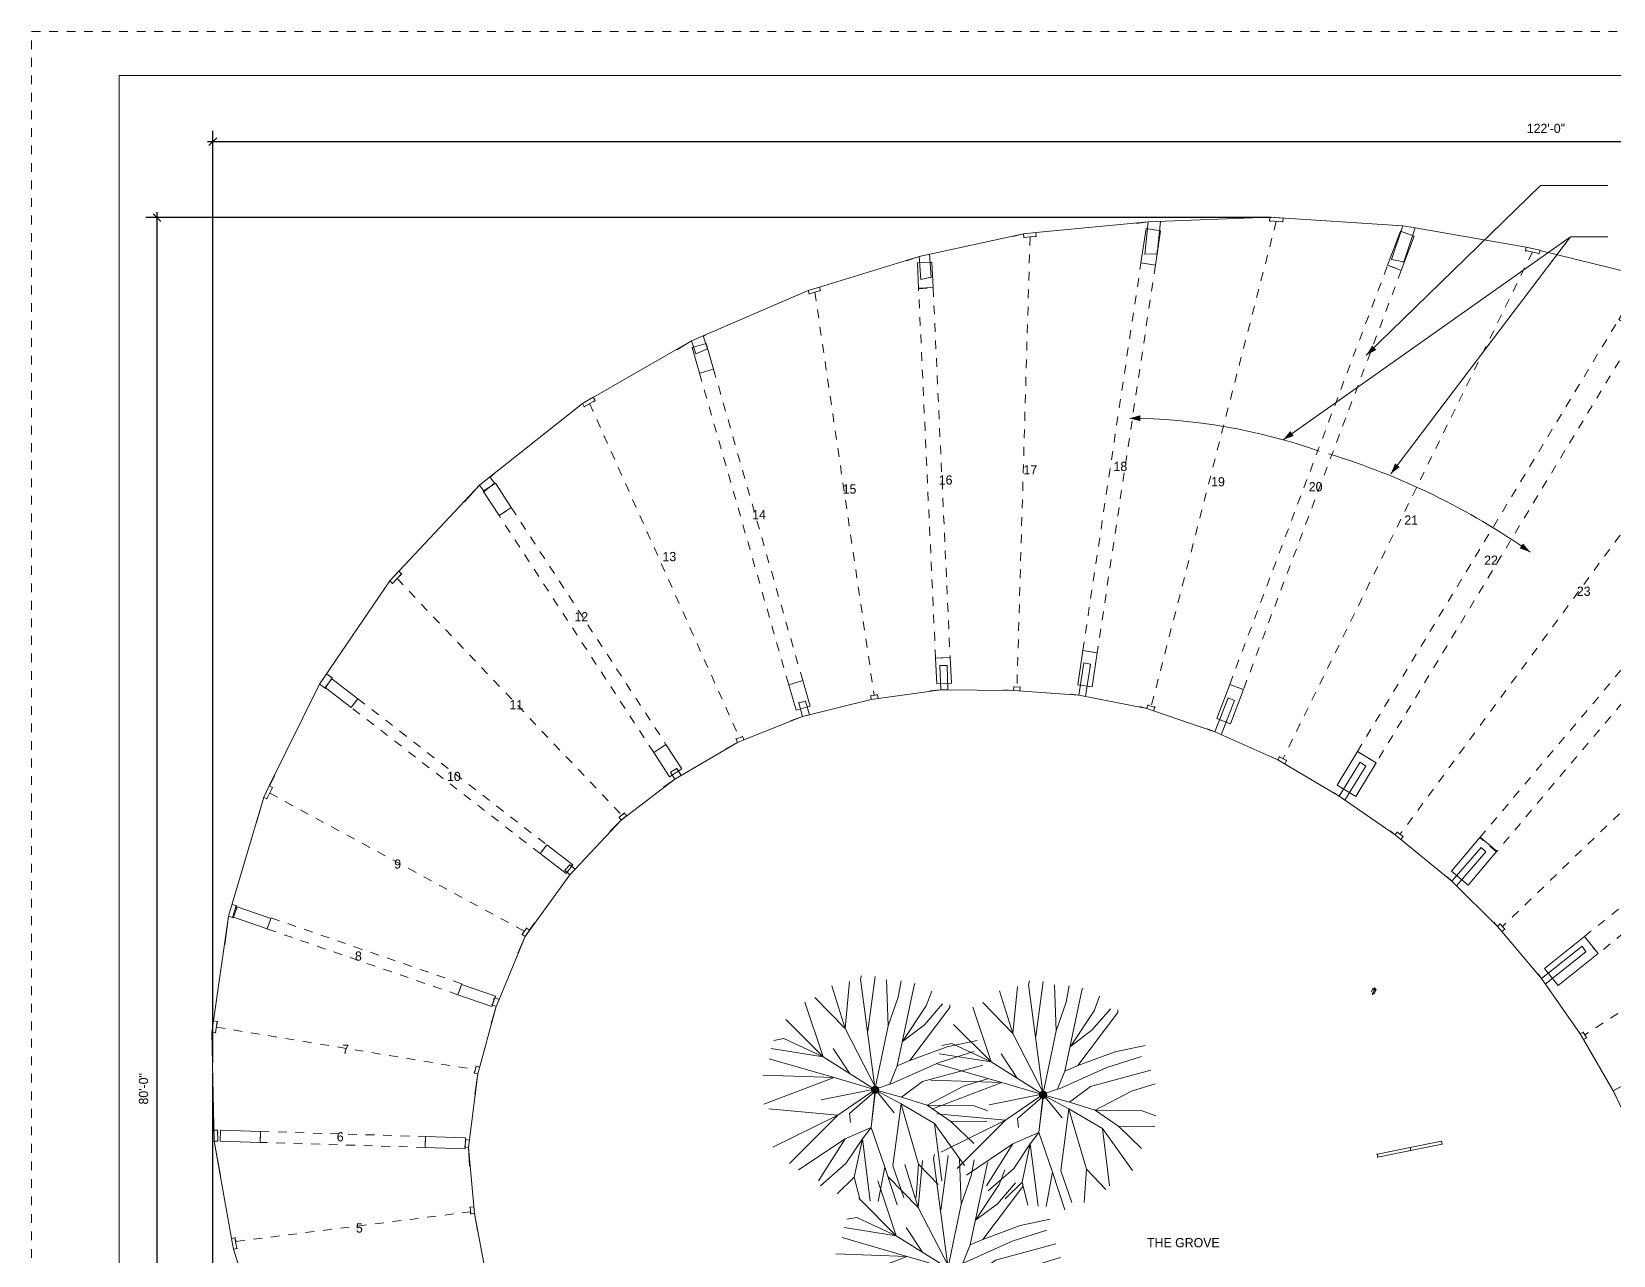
# Model space of a CAD drawing. Header units: inches. Extents: x -92.2 to -56.2, y -5886.5 to -5862.5.
# Drawn here: x -92.18 to -74.13, y -5876.45 to -5862.48 of the extents above; entities that cross this region are included whole.
import ezdxf

# ---------------------------------------------------------------- set-up
doc = ezdxf.new("R2010")
doc.units = ezdxf.units.IN
doc.header["$LTSCALE"] = 0.2
doc.header["$MEASUREMENT"] = 0
doc.header["$PDMODE"] = 1
doc.header["$PDSIZE"] = -2
for name, pattern in [('STYLE_01', [0.41664, 0.20828, -0.20836]), ('STYLE_06', [1.04164, 0.625, -0.20828, 0.06943, -0.13893]), ('STYLE_11', [0.46875, 0.3125, -0.15625])]:
    doc.linetypes.add(name, pattern=pattern)
doc.layers.get('0').update_dxf_attribs({"lineweight": 0})
for name, color, linetype, lineweight in [('Dimension', 7, 'Continuous', 0), ('Landscape-Plants', 3, 'Continuous', 0), ('None', 7, 'Continuous', 0)]:
    doc.layers.add(name, color=color, linetype=linetype, lineweight=lineweight)
doc.styles.add('Tw Cen MT', font='Tw Cen MT')
doc.dimstyles.new('Arch', dxfattribs={"dimtxt": 0.105306, "dimasz": 0.088379, "dimexe": 0.125, "dimexo": 0.0625, "dimgap": 0.0625, "dimtad": 1, "dimdec": 3, "dimzin": 15, "dimdsep": 46, "dimlunit": 4, "dimtxsty": 'Tw Cen MT', "dimblk": 'VW_SLASH', "dimcen": 0, "dimdle": 0.0625, "dimazin": 0, "dimtfac": 1, "dimtdec": 3, "dimtix": 1, "dimtmove": 0, "dimatfit": 0, "dimldrblk": 'VW_FILLEDARROW', "dimfxl": 0, "dimfrac": 2, "dimtolj": 1, "dimtzin": 15, "dimarcsym": 0})

# ---------------------------------------------------------------- blocks, each defined once
blk = doc.blocks.new('Group')
at = {"layer": 'None', "color": 250, "linetype": 'Continuous', "lineweight": 0}
for p, q in [((-652.95, 884.82), (-719.59, 882.24)), ((-652.95, 884.82), (-653.08, 882.84)), ((-652.95, 884.82), (-652.99, 884.64)), ((-580.15, 880.14), (-652.95, 884.82)), ((-652.95, 884.82), (-645.67, 884.36)), ((-645.67, 884.36), (-645.8, 882.37)), ((-787.96, 875.75), (-845.14, 863.34)), ((-787.96, 875.75), (-793.81, 874.28)), ((-781.12, 876.39), (-787.96, 875.75)), ((-787.95, 875.56), (-787.96, 875.75)), ((-787.77, 873.76), (-787.96, 875.75)), ((-719.59, 882.24), (-781.12, 876.39)), ((-781.12, 876.39), (-780.93, 874.41)), ((-719.59, 882.24), (-726.07, 881.44)), ((-721.43, 864.63), (-719.59, 882.24)), ((-712.92, 882.5), (-714.79, 864.76)), ((-712.92, 882.5), (-712.92, 882.5)), ((-653.08, 882.84), (-653.12, 882.63)), ((-652.44, 882.59), (-653.08, 882.84)), ((-645.8, 882.37), (-653.08, 882.84)), ((-645.84, 882.17), (-645.8, 882.37)), ((-580.15, 880.14), (-586.35, 861.63)), ((-580.15, 880.14), (-580.21, 879.97)), ((-580.15, 880.14), (-573.37, 878.98)), ((-573.37, 878.98), (-579.63, 860.33)), ((-512.43, 868.5), (-573.38, 878.98)), ((-780.93, 874.41), (-787.77, 873.76)), ((-787.76, 873.56), (-787.77, 873.76)), ((-780.93, 874.41), (-781.63, 874.15)), ((-780.92, 874.22), (-780.93, 874.41)), ((-512.43, 868.5), (-512.85, 866.56)), ((-512.43, 868.5), (-512.55, 868.27)), ((-512.43, 868.5), (-504.93, 866.86)), ((-504.93, 866.86), (-505.35, 864.92)), ((-845.14, 863.34), (-899.81, 846.59)), ((-845.14, 863.34), (-852.05, 861.03)), ((-845.14, 863.34), (-839.42, 864.58)), ((-844.24, 850.78), (-845.14, 863.34)), ((-838.52, 851.93), (-839.42, 864.58)), ((-839.42, 864.51), (-839.42, 864.58)), ((-714.79, 864.76), (-721.43, 864.63)), ((-721.42, 864.62), (-721.43, 864.63)), ((-714.79, 864.76), (-715.45, 864.74)), ((-714.61, 866.41), (-714.79, 864.76)), ((-714.78, 864.75), (-714.79, 864.76)), ((-586.35, 861.63), (-586.38, 861.57)), ((-585.79, 863.34), (-586.35, 861.63)), ((-579.63, 860.33), (-586.35, 861.63)), ((-579.63, 860.33), (-580.36, 860.41)), ((-579.66, 860.27), (-579.63, 860.33)), ((-512.85, 866.56), (-512.98, 866.3)), ((-505.35, 864.92), (-512.85, 866.56)), ((-512.35, 866.16), (-512.85, 866.56)), ((-505.48, 864.66), (-505.35, 864.92)), ((-445.79, 852.14), (-504.97, 866.67)), ((-838.52, 851.93), (-844.24, 850.78)), ((-844.23, 850.71), (-844.24, 850.78)), ((-838.52, 851.93), (-839.24, 851.72)), ((-838.52, 851.93), (-838.62, 853.33)), ((-838.51, 851.87), (-838.52, 851.93)), ((-905.89, 844.73), (-969.8, 817.06)), ((-905.89, 844.73), (-899.81, 846.6)), ((-905.86, 844.56), (-905.89, 844.73)), ((-905.3, 842.83), (-905.89, 844.73)), ((-899.23, 844.69), (-905.3, 842.83)), ((-905.27, 842.64), (-905.3, 842.83)), ((-899.23, 844.69), (-899.95, 844.27)), ((-899.81, 846.6), (-899.23, 844.69)), ((-899.2, 844.5), (-899.23, 844.69)), ((-969.8, 817.06), (-1029.65, 782.73)), ((-969.8, 817.06), (-977.94, 812.18)), ((-969.75, 816.91), (-969.8, 817.06)), ((-967.52, 810.03), (-969.8, 817.06)), ((-963.41, 819.83), (-961.11, 812.75)), ((-962.38, 820.08), (-963.36, 819.69)), ((-967.52, 810.03), (-967.8, 810.87)), ((-961.11, 812.75), (-967.52, 810.03)), ((-967.49, 809.93), (-967.52, 810.03)), ((-961.08, 812.65), (-961.11, 812.75)), ((-1029.65, 782.73), (-1085.96, 738.08)), ((-1029.65, 782.73), (-1023.67, 786.17)), ((-1029.58, 782.57), (-1029.65, 782.73)), ((-1028.66, 781), (-1029.65, 782.73)), ((-1029.44, 782.32), (-1029.65, 782.73)), ((-1022.68, 784.43), (-1028.66, 781)), ((-1028.58, 780.82), (-1028.66, 781)), ((-1023.67, 786.17), (-1022.68, 784.43)), ((-1022.68, 784.43), (-1023.49, 783.75)), ((-1022.6, 784.26), (-1022.68, 784.43)), ((-1085.96, 738.08), (-1135.06, 685.53)), ((-1085.96, 738.08), (-1094.27, 728.95)), ((-1085.96, 738.08), (-1080.33, 742.54)), ((-1085.84, 737.9), (-1085.96, 738.08)), ((-1083.47, 734.6), (-1085.96, 738.08)), ((-1077.84, 739.04), (-1083.47, 734.6)), ((-1080.33, 742.54), (-1077.84, 739.04)), ((-1077.99, 744.17), (-1080.26, 742.44)), ((-1077.84, 739.04), (-1078.56, 738.25)), ((-1077.74, 738.9), (-1077.84, 739.04)), ((-1083.47, 734.6), (-1083.74, 734.95)), ((-1083.37, 734.45), (-1083.47, 734.6)), ((-1135.06, 685.53), (-1173.63, 628.87)), ((-1135.06, 685.53), (-1130.15, 690.78)), ((-1133.6, 684.17), (-1135.06, 685.53)), ((-1128.69, 689.42), (-1133.6, 684.17)), ((-1130.15, 690.78), (-1128.69, 689.42)), ((-1128.69, 689.42), (-1129.48, 688.33)), ((-1128.56, 689.3), (-1128.69, 689.42)), ((-1133.47, 684.05), (-1133.6, 684.17)), ((-1173.63, 628.87), (-1169.77, 634.54)), ((-1166.76, 632.36), (-1169.77, 634.54)), ((-1169.63, 634.44), (-1169.77, 634.54)), ((-833.8, 639.22), (-833.8, 639.19)), ((-833.31, 625.79), (-833.8, 639.19)), ((-829.82, 639.17), (-833.8, 639.19)), ((-829.82, 639.17), (-830.25, 639.21)), ((-829.81, 639.2), (-829.82, 639.17)), ((-829.76, 637.82), (-829.82, 639.17)), ((-829.32, 625.76), (-829.82, 639.17)), ((-757.68, 622.95), (-754.89, 640.6)), ((-751.16, 639.89), (-754.89, 640.6)), ((-754.88, 640.6), (-754.89, 640.6)), ((-751.16, 639.89), (-753.95, 622.22)), ((-751.16, 639.89), (-751.61, 639.98)), ((-751.16, 639.89), (-751.47, 637.86)), ((-751.15, 639.89), (-751.16, 639.89)), ((-1201.21, 573.19), (-1173.63, 628.87)), ((-1173.63, 628.87), (-1173.63, 628.87)), ((-1170.62, 626.7), (-1173.63, 628.87)), ((-1166.76, 632.36), (-1170.62, 626.7)), ((-1170.47, 626.59), (-1170.62, 626.7)), ((-1166.61, 632.25), (-1166.76, 632.36)), ((-833.31, 625.79), (-871.39, 620.62)), ((-833.31, 625.79), (-838.99, 625.23)), ((-833.31, 625.79), (-793.45, 625.48)), ((-829.32, 625.76), (-833.31, 625.79)), ((-793.45, 625.48), (-798.74, 625.75)), ((-793.45, 625.48), (-793.31, 627.47)), ((-757.68, 622.95), (-793.45, 625.48)), ((-793.29, 627.69), (-793.31, 627.47)), ((-789.73, 627.21), (-793.31, 627.47)), ((-789.73, 627.21), (-790.18, 627.47)), ((-789.73, 627.21), (-789.87, 625.23)), ((-789.83, 625.68), (-789.87, 625.23)), ((-789.86, 625.35), (-789.87, 625.23)), ((-789.71, 627.44), (-789.73, 627.21)), ((-911.11, 618.76), (-911.14, 618.86)), ((-907.35, 619.71), (-911.11, 618.76)), ((-909.01, 611.19), (-911.11, 618.76)), ((-910.83, 617.76), (-911.11, 618.76)), ((-909.01, 611.2), (-871.39, 620.62)), ((-907.35, 619.71), (-907.37, 619.81)), ((-907.35, 619.71), (-905.24, 612.14)), ((-871.65, 622.6), (-871.69, 622.82)), ((-867.85, 623.12), (-871.65, 622.6)), ((-871.39, 620.62), (-871.65, 622.6)), ((-871.39, 620.62), (-871.42, 620.83)), ((-871.39, 620.62), (-871.39, 620.62)), ((-867.85, 623.12), (-868.49, 623.25)), ((-867.58, 621.14), (-867.88, 623.34)), ((-867.61, 621.35), (-867.58, 621.14)), ((-757.68, 622.95), (-762.06, 623.47)), ((-757.68, 622.95), (-720.43, 615.64)), ((-753.95, 622.22), (-757.68, 622.95)), ((-753.91, 622.41), (-753.95, 622.22)), ((-720.43, 615.64), (-724.62, 616.66)), ((-719.78, 617.52), (-720.43, 615.64)), ((-720.29, 616.08), (-720.43, 615.64)), ((-720.36, 615.87), (-720.43, 615.64)), ((-716.7, 614.36), (-720.43, 615.64)), ((-719.7, 617.77), (-719.78, 617.52)), ((-716.05, 616.24), (-719.78, 617.52)), ((-716.05, 616.24), (-716.7, 614.36)), ((-716.05, 616.24), (-716.41, 616.63)), ((-715.98, 616.48), (-716.05, 616.24)), ((-675.82, 621.45), (-683.14, 602.78)), ((-672.35, 619.93), (-679.68, 601.24)), ((-675.81, 621.46), (-675.82, 621.45)), ((-672.35, 619.93), (-675.82, 621.45)), ((-672.35, 619.93), (-672.7, 620.1)), ((-672.34, 619.94), (-672.35, 619.93)), ((-909.01, 611.19), (-941.12, 598.45)), ((-909.01, 611.19), (-915.53, 608.83)), ((-909.01, 611.19), (-909.07, 611.39)), ((-905.24, 612.14), (-909.01, 611.19)), ((-909.01, 611.2), (-909.01, 611.2)), ((-683.14, 602.78), (-716.7, 614.36)), ((-945.42, 598.88), (-945.51, 599.09)), ((-941.85, 600.3), (-945.42, 598.88)), ((-944.68, 597.03), (-945.42, 598.88)), ((-941.11, 598.45), (-944.68, 597.03)), ((-941.94, 600.51), (-941.85, 600.3)), ((-941.85, 600.3), (-941.11, 598.45)), ((-683.14, 602.78), (-687.07, 604.39)), ((-683.07, 602.95), (-683.14, 602.78)), ((-648.55, 587.4), (-683.14, 602.78)), ((-679.68, 601.24), (-679.68, 601.24)), ((-679.61, 601.41), (-679.61, 601.41)), ((-979.01, 576.9), (-944.68, 597.03)), ((-944.68, 597.03), (-951.39, 593.33)), ((-944.68, 597.03), (-944.77, 597.23)), ((-647.51, 589.35), (-647.6, 589.16)), ((-981.35, 580.66), (-981.43, 580.78)), ((-977.92, 582.68), (-981.35, 580.66)), ((-978, 582.8), (-977.92, 582.68)), ((-977.92, 582.68), (-975.58, 578.91)), ((-648.55, 587.4), (-652.02, 589.14)), ((-647.6, 589.16), (-648.55, 587.4)), ((-648.37, 587.76), (-648.55, 587.4)), ((-648.46, 587.58), (-648.55, 587.4)), ((-648.55, 587.4), (-614.98, 567.48)), ((-644.75, 585.36), (-648.55, 587.4)), ((-643.8, 587.11), (-647.6, 589.16)), ((-643.8, 587.11), (-644.75, 585.36)), ((-643.8, 587.11), (-644.1, 587.52)), ((-643.71, 587.31), (-643.8, 587.11)), ((-603.43, 586.15), (-614.98, 567.48)), ((-600.35, 584.06), (-611.92, 565.37)), ((-604.35, 584.66), (-603.43, 586.15)), ((-603.4, 586.19), (-603.43, 586.15)), ((-600.35, 584.06), (-603.43, 586.15)), ((-600.35, 584.06), (-600.6, 584.29)), ((-600.32, 584.1), (-600.35, 584.06)), ((-1204.28, 567), (-1201.21, 573.19)), ((-1199.42, 572.3), (-1202.49, 566.11)), ((-1201.21, 573.19), (-1199.42, 572.3)), ((-1198.24, 578.81), (-1201.13, 573.15)), ((-1199.28, 572.22), (-1199.42, 572.3)), ((-1008.36, 554.44), (-979.01, 576.9)), ((-979.01, 576.9), (-985.18, 572.5)), ((-979.01, 576.9), (-981.35, 580.66)), ((-979.01, 576.9), (-979.12, 577.07)), ((-1204.28, 567), (-1223.61, 501.74)), ((-1204.28, 567), (-1208.18, 553.06)), ((-1204.14, 566.93), (-1204.28, 567)), ((-1202.49, 566.11), (-1204.28, 567)), ((-1202.35, 566.04), (-1202.49, 566.11)), ((-614.98, 567.48), (-618.12, 569.58)), ((-614.86, 567.69), (-614.98, 567.48)), ((-614.98, 567.48), (-584.37, 546.38)), ((-611.92, 565.37), (-614.98, 567.48)), ((-1009.57, 556.02), (-1009.75, 556.23)), ((-1006.64, 558.27), (-1009.57, 556.02)), ((-1008.36, 554.44), (-1009.57, 556.02)), ((-1008.36, 554.44), (-1008.78, 554.97)), ((-1005.43, 556.69), (-1008.36, 554.44)), ((-1006.64, 558.27), (-1007.47, 557.97)), ((-1006.81, 558.47), (-1006.64, 558.27)), ((-1006.64, 558.27), (-1005.43, 556.69)), ((-1033.64, 527.48), (-1008.36, 554.44)), ((-1008.36, 554.44), (-1014.53, 548.13)), ((-1008.36, 554.44), (-1008.53, 554.63)), ((-584.37, 546.38), (-587.08, 548.55)), ((-583.11, 547.92), (-584.37, 546.38)), ((-584.24, 546.55), (-584.37, 546.38)), ((-553.23, 520.9), (-584.37, 546.38)), ((-582.97, 548.1), (-583.11, 547.92)), ((-579.99, 545.37), (-583.11, 547.92)), ((-579.99, 545.37), (-581.25, 543.83)), ((-579.86, 545.56), (-579.99, 545.37)), ((-537.09, 539.43), (-553.23, 520.9)), ((-537.09, 539.43), (-538.08, 538.3)), ((-537.08, 539.45), (-537.09, 539.43)), ((-534.57, 536.98), (-537.09, 539.43)), ((-1036.5, 529.93), (-1039.31, 526.93)), ((-1036.66, 530.06), (-1036.5, 529.93)), ((-1036.02, 529.52), (-1036.5, 529.93)), ((-1033.64, 527.48), (-1036.5, 529.93)), ((-534.57, 536.98), (-550.73, 518.44)), ((-534.55, 537), (-534.57, 536.98)), ((-1061.04, 490.65), (-1036.45, 524.48)), ((-1039.31, 526.93), (-1039.46, 527.05)), ((-1038.84, 527.73), (-1039.31, 526.93)), ((-1036.45, 524.48), (-1039.31, 526.93)), ((-1038.82, 526.51), (-1039.31, 526.93)), ((-1036.45, 524.48), (-1036.59, 524.6)), ((-1033.64, 527.48), (-1036.45, 524.48)), ((-1033.67, 527.5), (-1033.78, 527.6)), ((-1033.64, 527.48), (-1033.64, 527.48)), ((-553.23, 520.9), (-555.88, 523.34)), ((-553.1, 521.07), (-553.23, 520.9)), ((-553.23, 520.9), (-528.19, 496.22)), ((-1219.35, 507.56), (-1221.68, 508.27)), ((-1221.68, 508.27), (-1221.68, 508.27)), ((-1219.35, 507.56), (-1221.29, 501.03)), ((-1219.35, 507.56), (-1219.51, 506.01)), ((-1219.08, 507.48), (-1219.35, 507.56)), ((-1231.71, 444.43), (-1223.61, 501.74)), ((-1223.61, 501.74), (-1225.57, 486.04)), ((-1221.29, 501.03), (-1223.61, 501.74)), ((-1221.01, 500.96), (-1221.29, 501.03)), ((-1060.19, 495.2), (-1062.65, 491.82)), ((-1058.58, 494.03), (-1061.04, 490.65)), ((-1060.39, 495.32), (-1060.19, 495.2)), ((-1060.19, 495.2), (-1058.58, 494.03)), ((-1055.83, 498.12), (-1058.65, 494.08)), ((-528.19, 496.22), (-530.19, 498.5)), ((-526.67, 497.5), (-528.19, 496.22)), ((-527.9, 496.48), (-528.19, 496.22)), ((-528.03, 496.38), (-528.19, 496.22)), ((-525.79, 493.36), (-528.19, 496.22)), ((-526.5, 497.67), (-526.67, 497.5)), ((-524.26, 494.64), (-526.67, 497.5)), ((-524.26, 494.64), (-525.79, 493.36)), ((-524.26, 494.64), (-524.3, 495.07)), ((-524.09, 494.81), (-524.26, 494.64)), ((-1075.27, 456.13), (-1061.04, 490.65)), ((-1061.04, 490.65), (-1065.1, 481.55)), ((-1062.65, 491.82), (-1062.86, 491.93)), ((-1062.25, 492.76), (-1062.65, 491.82)), ((-1061.04, 490.65), (-1062.65, 491.82)), ((-1061.04, 490.65), (-1061.61, 491.03)), ((-1061.04, 490.65), (-1061.23, 490.75)), ((-504.13, 467.64), (-525.79, 493.36)), ((-481.9, 485.29), (-504.13, 467.64)), ((-479.76, 482.28), (-502.01, 464.6)), ((-483.67, 483.89), (-481.9, 485.29)), ((-481.86, 485.33), (-481.9, 485.29)), ((-479.76, 482.28), (-481.9, 485.29)), ((-479.76, 482.28), (-479.91, 482.58)), ((-479.72, 482.31), (-479.76, 482.28)), ((-504.13, 467.64), (-505.94, 470.15)), ((-597.34, 460.32), (-596.44, 462.23)), ((-595.53, 461.18), (-596.91, 459.02)), ((-595.53, 461.18), (-596.7, 458.69)), ((-596.44, 462.23), (-595.6, 462.51)), ((-595.53, 461.18), (-596.44, 462.23)), ((-594.68, 461.47), (-595.95, 459.13)), ((-595.74, 459.31), (-594.68, 461.47)), ((-595.53, 461.18), (-595.6, 462.51)), ((-595.6, 462.51), (-594.68, 461.47)), ((-594.68, 461.47), (-595.53, 461.18)), ((-503.96, 467.77), (-504.13, 467.64)), ((-504.13, 467.64), (-482.98, 437.27)), ((-502.01, 464.6), (-502.01, 464.6)), ((-1076.85, 452.29), (-1086.84, 415.32)), ((-1076.85, 452.29), (-1079.63, 443.05)), ((-1079.45, 453.33), (-1079.11, 453.19)), ((-1077.53, 457.03), (-1079.11, 453.19)), ((-1076.85, 452.29), (-1079.11, 453.19)), ((-1077.53, 457.03), (-1078.28, 456.19)), ((-1077.53, 457.03), (-1077.86, 457.17)), ((-1075.26, 456.13), (-1077.53, 457.03)), ((-1075.26, 456.13), (-1076.85, 452.29)), ((-1075.26, 456.13), (-1075.27, 456.13)), ((-1232.61, 438.06), (-1231.72, 444.43)), ((-1231.72, 444.43), (-1229.74, 444.15)), ((-1229.74, 444.15), (-1230.65, 437.79)), ((-1229.71, 442.38), (-1229.74, 444.15)), ((-1229.47, 444.11), (-1229.74, 444.15)), ((-1232.12, 421.53), (-1232.61, 438.06)), ((-1232.36, 438.02), (-1232.61, 438.06)), ((-1230.65, 437.79), (-1232.61, 438.06)), ((-1231.48, 378.5), (-1232.61, 438.06)), ((-1230.36, 437.74), (-1230.65, 437.79)), ((-481.26, 438.28), (-482.98, 437.27)), ((-482.82, 437.38), (-482.98, 437.27)), ((-482.98, 437.27), (-481.17, 434.16)), ((-481.09, 438.4), (-481.26, 438.28)), ((-479.44, 435.16), (-481.26, 438.28)), ((-479.44, 435.16), (-481.17, 434.16)), ((-464.82, 406.13), (-481.17, 434.16)), ((-479.27, 435.28), (-479.44, 435.16)), ((-1088.76, 415.84), (-1088.78, 416.93)), ((-1087.76, 419.53), (-1088.76, 415.84)), ((-1088.05, 419.61), (-1087.76, 419.53)), ((-1087.76, 419.53), (-1085.84, 419.02)), ((-443.45, 417.88), (-464.82, 406.13)), ((-1086.84, 415.32), (-1092.04, 375.09)), ((-1088.76, 415.84), (-1089.05, 415.9)), ((-1086.84, 415.32), (-1088.76, 415.84)), ((-1086.84, 415.32), (-1088.52, 404.24)), ((-1086.84, 415.32), (-1087.11, 415.38)), ((-464.82, 406.13), (-466.04, 408.61)), ((-464.65, 406.23), (-464.82, 406.13)), ((-464.82, 406.13), (-448.65, 372.57)), ((-462.78, 402.16), (-464.82, 406.13)), ((-1231.59, 384.46), (-1229.6, 384.49)), ((-1229.48, 378.54), (-1229.6, 384.49)), ((-1229.37, 382.71), (-1229.6, 384.49)), ((-1229.4, 384.49), (-1229.6, 384.49)), ((-1229.48, 378.54), (-1231.48, 378.5)), ((-1227.87, 359.61), (-1231.48, 378.5)), ((-1221.96, 325.22), (-1231.48, 378.5)), ((-1229.3, 378.54), (-1229.48, 378.54)), ((-1094.02, 375.35), (-1094.28, 375.37)), ((-1093.5, 379.37), (-1094.02, 375.35)), ((-1092.04, 375.09), (-1094.02, 375.35)), ((-1093.5, 379.37), (-1093.92, 378.18)), ((-1093.77, 379.4), (-1093.5, 379.37)), ((-1093.5, 379.37), (-1091.52, 379.12)), ((-1092.04, 375.09), (-1092.29, 375.11)), ((-1091.47, 364.83), (-1092.04, 375.09)), ((-1088.76, 338.83), (-1092.04, 375.09)), ((-594.04, 371.41), (-576.1, 375)), ((-575.77, 373.37), (-593.72, 369.79)), ((-558.56, 376.81), (-576.77, 373.17)), ((-576.1, 375), (-558.88, 378.44)), ((-575.77, 373.37), (-576.1, 375)), ((-558.88, 378.44), (-558.56, 376.81)), ((-594.51, 371.32), (-594.04, 371.41)), ((-593.72, 369.79), (-594.18, 369.69)), ((-593.72, 369.79), (-594.04, 371.41)), ((-1091.44, 342.24), (-1091.06, 342.28)), ((-1090.73, 338.65), (-1091.21, 339.75)), ((-1090.73, 338.65), (-1091.12, 338.6)), ((-1091.06, 342.28), (-1089.09, 342.46)), ((-1090.73, 338.65), (-1091.06, 342.28)), ((-1088.76, 338.83), (-1090.73, 338.65)), ((-1088.76, 338.83), (-1089.7, 338.73)), ((-1088.76, 338.83), (-1089.11, 338.78)), ((-1089.09, 342.46), (-1088.76, 338.83)), ((-1083.58, 311.54), (-1088.76, 338.83)), ((-1087.16, 329.48), (-1088.76, 338.83)), ((-1221.96, 325.22), (-1220, 325.57)), ((-1220.9, 319.3), (-1221.96, 325.22)), ((-1219.76, 325.61), (-1220, 325.57)), ((-1219.39, 323.55), (-1220, 325.57)), ((-1218.94, 319.65), (-1220, 325.57)), ((-1218.94, 319.65), (-1220.9, 319.3)), ((-1220.67, 319.33), (-1220.9, 319.3)), ((-1205.57, 271.17), (-1220.9, 319.3)), ((-1218.69, 319.69), (-1218.94, 319.65))]:
    blk.add_line(p, q, dxfattribs=at)
blk = doc.blocks.new('Tree Decid A Sm (2D)')
at = {"layer": 'None', "linetype": 'Continuous', "lineweight": 0}
blk.add_hatch(color=7, dxfattribs=at).paths.add_polyline_path([(-0.5, -1.5), (-0.7, -1.49), (-0.89, -1.46), (-1.08, -1.41), (-1.27, -1.35), (-1.44, -1.26), (-1.61, -1.16), (-1.77, -1.05), (-1.91, -0.91), (-2.05, -0.77), (-2.16, -0.61), (-2.26, -0.44), (-2.35, -0.27), (-2.41, -0.08), (-2.46, 0.11), (-2.49, 0.3), (-2.5, 0.5), (-2.49, 0.7), (-2.46, 0.89), (-2.41, 1.08), (-2.35, 1.27), (-2.26, 1.44), (-2.16, 1.61), (-2.05, 1.77), (-1.91, 1.91), (-1.77, 2.05), (-1.61, 2.16), (-1.44, 2.26), (-1.27, 2.35), (-1.08, 2.41), (-0.89, 2.46), (-0.7, 2.49), (-0.5, 2.5), (-0.3, 2.49), (-0.11, 2.46), (0.08, 2.41), (0.27, 2.35), (0.44, 2.26), (0.61, 2.16), (0.77, 2.05), (0.91, 1.91), (1.05, 1.77), (1.16, 1.61), (1.26, 1.44), (1.35, 1.27), (1.41, 1.08), (1.46, 0.89), (1.49, 0.7), (1.5, 0.5), (1.49, 0.3), (1.46, 0.11), (1.41, -0.08), (1.35, -0.27), (1.26, -0.44), (1.16, -0.61), (1.05, -0.77), (0.91, -0.91), (0.77, -1.05), (0.61, -1.16), (0.44, -1.26), (0.27, -1.35), (0.08, -1.41), (-0.11, -1.46), (-0.3, -1.49)])
at = {"layer": 'None', "color": 4, "linetype": 'Continuous', "lineweight": 0}
for p, q in [((-4.5, 32.5), (-0.5, 62.5)), ((-17, 34), (-24.29, 57.5)), ((-17, 34), (-14.5, 59.75)), ((-29, 18.5), (-49.5, 39)), ((-29, 18.5), (-57.5, 23)), ((-14.62, 9.5), (-23.5, 23)), ((-23, 7.14), (-62, 8.5)), ((-23, 7.14), (-61.5, -7.5)), ((0, 1), (-30, -5)), ((-0.25, 0.5), (-2.75, -20.25)), ((0, 0), (10, -12.12)), ((-21, -13.5), (-58.75, -10)), ((-21, -13.5), (-56.5, -31)), ((41.25, -17), (60.75, -16.75)), ((32, -18), (36, -49.5)), ((-17, -26.5), (-31.5, -49.5)), ((4.75, -42), (11.5, -62.5)), ((23.25, -40.25), (34, -51.5)), ((-12, -47.5), (-21.25, -56.5))]:
    blk.add_line(p, q, dxfattribs=at)
for points in [[(-0.5, 0.5), (-8.5, 61), (-8, 63)], [(-0.63, 0.47), (6.68, 35.57), (5.81, 60.68)], [(0, 1), (7.5, 3.5), (11.5, 13.5), (21, 58.5), (21.5, 58.5), (21.25, 58.5)], [(6.68, 35.57), (12.21, 51.24), (13.79, 60.16)], [(14.5, 27), (27.5, 46.5), (30.5, 54.5)], [(-0.25, 0.5), (-29, 18.5), (-39, 48.5)], [(0, 1), (-17, 34), (-33.5, 51)], [(11.5, 13.5), (18.5, 16.5), (40.5, 45.5), (40.5, 47)], [(14.5, 27), (26.5, 36), (36.5, 47.5)], [(-29, 18.5), (-50.5, 28.5), (-56, 27.5)], [(18.5, 16.5), (39, 24), (55.5, 27.5)], [(-0.25, 0.5), (-23, 7.14), (-58.5, 17.5)], [(8, 3.5), (34.5, 15.5), (53.5, 21.5)], [(-0.5, 0.5), (14, -3.5), (25.5, 5), (58.5, 14)], [(0, 1), (-21, -13.5), (-47.5, -40)], [(0.5, 0.5), (-14.5, -12.5), (-14, -17.5)], [(-0.5, 0.75), (-2.75, -20.25), (-7.5, -26.5), (-3.25, -60.5)], [(0, 0), (13.7, -7.25), (32, -18), (48.5, -41)], [(28, -8), (48, 2.5), (61, 6.5)], [(13.7, -7.25), (9.25, -41.25), (15.25, -58.5)], [(13.7, -7.5), (23.25, -40.25), (22, -58.5)], [(14, -3.5), (28, -8), (41, -17), (53.5, -29)], [(28.25, -8), (53.75, -8.25), (61.25, -11)], [(-2.75, -20.25), (-17, -26.5), (-42.5, -43.5)], [(-2.75, -20.25), (4.75, -42), (1.25, -60.75)], [(-7.5, -26.5), (-16.5, -40), (-30.5, -52.25)], [(-7.5, -26.5), (-12, -47.5), (-8.75, -60)]]:
    blk.add_lwpolyline(points, dxfattribs=at)
at = {"layer": 'None', "color": 4, "linetype": 'Continuous', "lineweight": 0, "flags": 128}
blk.add_lwpolyline([(-2.5, 0.5, -0.414214), (-0.5, 2.5, -0.414214), (1.5, 0.5, -0.414214), (-0.5, -1.5, -0.414214)], format="xyb", close=True, dxfattribs=at)
blk = doc.blocks.new('Group-1')
at = {"layer": 'None', "color": 250, "linetype": 'STYLE_06', "lineweight": 0}
for p, q in [((-649.44, 882.6), (-717.92, 616.88)), ((-784.35, 874.09), (-791.52, 627.34)), ((-509.1, 865.74), (-645.7, 588.13)), ((-902.27, 843.76), (-869.75, 622.86)), ((-375.79, 826.69), (-581.55, 546.65)), ((-1025.67, 782.72), (-943.63, 599.59)), ((-247.5, 764.81), (-525.47, 496.07)), ((-1131.15, 686.8), (-1008.1, 557.15)), ((-116.7, 674.28), (-480.35, 436.72)), ((-1200.96, 569.21), (-1061.42, 493.51)), ((-1230.2, 440.97), (-1088.26, 417.69)), ((-1219.39, 323.55), (-1091.21, 339.75))]:
    blk.add_line(p, q, dxfattribs=at)
at = {"layer": 'Landscape-Plants', "color": 250}
for p in [(-868.74, 406.18), (-776.74, 403.43), (-828.74, 308.18)]:
    blk.add_blockref('Tree Decid A Sm (2D)', p, dxfattribs=at)
at = {"layer": 'None', "color": 17}
blk.add_blockref('Group', (0, 0), dxfattribs=at)
at = {"layer": 'None', "color": 250, "attachment_point": 1, "line_spacing_factor": 1.03619, "style": 'Tw Cen MT'}
for s, insert, char_height in [('17', (-787.94, 748.93), 5.055), ('18', (-738.63, 750.81), 5.055), ('15', (-887.02, 738.4), 5.055), ('16', (-834.37, 743.36), 5.055), ('19', (-685.11, 742.4), 5.055), ('20', (-631.64, 739.68), 5.055), ('14', (-936.58, 724.4), 5.055), ('21', (-579.25, 721.4), 5.055), ('13', (-985.74, 701.4), 5.055), ('22', (-535.52, 699.4), 5.055), ('23', (-484.74, 682.4), 5.055), ('12', (-1034, 668.4), 5.055), ('11', (-1069.63, 620.19), 5.055), ('10', (-1103.83, 580.9), 5.055), ('9', (-1132.74, 532.9), 5.05), ('8', (-1154.24, 482.47), 5.05), ('7', (-1161.24, 431.4), 5.05), ('6', (-1164.24, 383.4), 5.05), ('5', (-1153.74, 333.4), 5.05)]:
    blk.add_mtext(s, dxfattribs=dict(at, insert=insert, char_height=char_height))
blk = doc.blocks.new('*D8')
at = {"layer": 'Defpoints', "color": 0, "lineweight": 0}
for p in [(-59.604, -5863.74), (-90.114, -5874.254), (-59.604, -5878.955)]:
    blk.add_point(p, dxfattribs=at)
at = {"layer": 'Dimension', "color": 7, "linetype": 'Continuous', "lineweight": -2}
for p, q in [((-90.07, -5863.696), (-90.158, -5863.784)), ((-59.648, -5863.784), (-59.559, -5863.696))]:
    blk.add_line(p, q, dxfattribs=at)
at = {"layer": 'Dimension', "color": 0, "linetype": 'Continuous', "lineweight": -2}
for p, q in [((-90.114, -5874.191), (-90.114, -5863.615)), ((-59.604, -5878.893), (-59.604, -5863.615)), ((-90.114, -5863.74), (-90.176, -5863.74)), ((-59.604, -5863.74), (-90.114, -5863.74)), ((-59.541, -5863.74), (-59.604, -5863.74))]:
    blk.add_line(p, q, dxfattribs=at)
at = {"color": 0, "linetype": 'Continuous', "lineweight": -2}
blk.add_wipeout([(-75.115, -5863.678), (-74.602, -5863.678), (-74.602, -5863.486), (-75.115, -5863.486)], dxfattribs=at).dxf.layer = 'Dimension'
at = {"layer": 'Dimension', "color": 0, "insert": (-75.115, -5863.534), "char_height": 0.1053, "attachment_point": 1, "line_spacing_factor": 1.096441, "style": 'Tw Cen MT'}
blk.add_mtext('122\'-0"', dxfattribs=at)
blk = doc.blocks.new('VW_FILLEDARROW')
at = {"color": 0, "lineweight": -2}
blk.add_solid([(0, 0), (-1.41, -0.38), (-1.41, 0.38)], dxfattribs=at)
blk = doc.blocks.new('VW_SLASH')
at = {"color": 0, "linetype": 'ByBlock', "lineweight": -2}
blk.add_line((0, 0), (-1, 0), dxfattribs=at)
at = {"color": 7, "linetype": 'ByBlock', "lineweight": -2}
blk.add_line((-0.5, -0.5), (0.5, 0.5), dxfattribs=at)
blk = doc.blocks.new('*D9')
at = {"layer": 'Defpoints', "color": 0, "lineweight": 0}
for p in [(-90.752, -5864.606), (-77.972, -5864.606), (-74.231, -5884.436)]:
    blk.add_point(p, dxfattribs=at)
at = {"layer": 'Dimension', "color": 7, "linetype": 'Continuous', "lineweight": -2}
for p, q in [((-90.707, -5864.651), (-90.796, -5864.562)), ((-90.796, -5884.392), (-90.707, -5884.48))]:
    blk.add_line(p, q, dxfattribs=at)
at = {"layer": 'Dimension', "color": 0, "linetype": 'Continuous', "lineweight": -2}
for p, q in [((-90.752, -5864.544), (-90.752, -5864.606)), ((-78.034, -5864.606), (-90.877, -5864.606)), ((-90.752, -5864.606), (-90.752, -5884.436)), ((-74.293, -5884.436), (-90.877, -5884.436)), ((-90.752, -5884.436), (-90.752, -5884.498))]:
    blk.add_line(p, q, dxfattribs=at)
at = {"color": 0, "linetype": 'Continuous', "lineweight": -2}
blk.add_wipeout([(-90.814, -5874.732), (-90.814, -5874.31), (-91.006, -5874.31), (-91.006, -5874.732)], dxfattribs=at).dxf.layer = 'Dimension'
at = {"layer": 'Dimension', "color": 0, "insert": (-90.958, -5874.732), "char_height": 0.1053, "attachment_point": 1, "rotation": 90, "line_spacing_factor": 1.096441, "style": 'Tw Cen MT'}
blk.add_mtext('80\'-0"', dxfattribs=at)
blk = doc.blocks.new('*D10')
at = {"layer": 'Defpoints', "color": 0, "lineweight": 0}
for p in [(-90.116, -5874.31), (-75.956, -5876.712), (-90.116, -5883.865)]:
    blk.add_point(p, dxfattribs=at)
at = {"layer": 'Dimension', "color": 0, "linetype": 'Continuous', "lineweight": -2}
for p, q in [((-90.116, -5874.373), (-90.116, -5883.99)), ((-75.956, -5876.775), (-75.956, -5883.99)), ((-90.179, -5883.865), (-90.116, -5883.865)), ((-90.116, -5883.865), (-75.956, -5883.865)), ((-75.956, -5883.865), (-75.894, -5883.865))]:
    blk.add_line(p, q, dxfattribs=at)
at = {"layer": 'Dimension', "color": 7, "linetype": 'Continuous', "lineweight": -2}
for p, q in [((-90.072, -5883.821), (-90.161, -5883.909)), ((-76.001, -5883.909), (-75.912, -5883.821))]:
    blk.add_line(p, q, dxfattribs=at)
at = {"color": 0, "linetype": 'Continuous', "lineweight": -2}
blk.add_wipeout([(-83.404, -5883.803), (-82.669, -5883.803), (-82.669, -5883.611), (-83.404, -5883.611)], dxfattribs=at).dxf.layer = 'Dimension'
at = {"layer": 'Dimension', "color": 0, "insert": (-83.404, -5883.659), "char_height": 0.1053, "attachment_point": 1, "line_spacing_factor": 1.096441, "style": 'Tw Cen MT'}
blk.add_mtext('56\'-7 5/8"', dxfattribs=at)
blk = doc.blocks.new('Group-4')
at = {"layer": 'None', "color": 250, "linetype": 'Continuous', "lineweight": 0}
for points in [[(-1228, 384.47), (-1206.01, 383.8), (-1206.2, 377.8), (-1228.19, 378.47)], [(-1115.65, 381.03), (-1093.66, 380.36), (-1093.85, 374.36), (-1115.84, 375.04)]]:
    blk.add_lwpolyline(points, close=True, dxfattribs=at)
at = {"layer": 'None', "color": 250, "linetype": 'STYLE_01', "lineweight": 0}
blk.add_lwpolyline([(-1206.01, 383.8), (-1115.65, 381.03), (-1115.84, 375.04), (-1206.2, 377.8)], close=True, dxfattribs=at)
blk = doc.blocks.new('Group-5')
at = {"layer": 'None', "color": 250, "linetype": 'Continuous', "lineweight": 0}
for points in [[(-1218.86, 506.87), (-1200.34, 500.47), (-1202.3, 494.8), (-1220.82, 501.2)], [(-1095.86, 464.35), (-1077.34, 457.95), (-1079.3, 452.28), (-1097.82, 458.68)]]:
    blk.add_lwpolyline(points, close=True, dxfattribs=at)
at = {"layer": 'None', "color": 250, "linetype": 'STYLE_01', "lineweight": 0}
blk.add_lwpolyline([(-1200.2, 500.85), (-1095.73, 464.74), (-1097.82, 458.68), (-1202.3, 494.8)], close=True, dxfattribs=at)
blk = doc.blocks.new('Group-6')
at = {"layer": 'None', "color": 250, "linetype": 'Continuous', "lineweight": 0}
for points in [[(-1166.85, 631.9), (-1152.61, 620.89), (-1156.28, 616.14), (-1170.52, 627.15)], [(-1049.14, 540.91), (-1034.9, 529.9), (-1038.57, 525.16), (-1052.81, 536.16)]]:
    blk.add_lwpolyline(points, close=True, dxfattribs=at)
at = {"layer": 'None', "color": 250, "linetype": 'STYLE_01', "lineweight": 0}
blk.add_lwpolyline([(-1152.61, 620.89), (-1049.14, 540.91), (-1052.81, 536.16), (-1156.28, 616.14)], close=True, dxfattribs=at)
blk = doc.blocks.new('Group-7')
at = {"layer": 'None', "color": 250, "linetype": 'Continuous', "lineweight": 0}
for points in [[(-1077.3, 739.01), (-1068.62, 725.7), (-1075.32, 721.33), (-1084, 734.63)], [(-983.83, 595.83), (-975.15, 582.53), (-981.85, 578.16), (-990.53, 591.46)]]:
    blk.add_lwpolyline(points, close=True, dxfattribs=at)
at = {"layer": 'None', "color": 250, "linetype": 'STYLE_01', "lineweight": 0}
blk.add_lwpolyline([(-1068.62, 725.7), (-983.83, 595.83), (-990.53, 591.46), (-1075.32, 721.33)], close=True, dxfattribs=at)
blk = doc.blocks.new('Group-8')
at = {"layer": 'None', "color": 250, "linetype": 'Continuous', "lineweight": 0}
for points in [[(-961.8, 815.64), (-957.78, 801.59), (-965.47, 799.39), (-969.49, 813.43)], [(-908.9, 630.86), (-904.88, 616.81), (-912.57, 614.61), (-916.59, 628.65)]]:
    blk.add_lwpolyline(points, close=True, dxfattribs=at)
at = {"layer": 'None', "color": 250, "linetype": 'STYLE_01', "lineweight": 0}
blk.add_lwpolyline([(-957.78, 801.59), (-908.9, 630.86), (-916.59, 628.65), (-965.47, 799.39)], close=True, dxfattribs=at)
blk = doc.blocks.new('Group-9')
at = {"layer": 'None', "color": 250, "linetype": 'Continuous', "lineweight": 0}
for points in [[(-838.11, 860.28), (-837.46, 846.29), (-845.45, 845.92), (-846.1, 859.91)], [(-828.13, 643.53), (-827.48, 629.54), (-835.48, 629.17), (-836.12, 643.16)]]:
    blk.add_lwpolyline(points, close=True, dxfattribs=at)
at = {"layer": 'None', "color": 250, "linetype": 'STYLE_01', "lineweight": 0}
blk.add_lwpolyline([(-837.45, 846.05), (-828.13, 643.53), (-836.12, 643.16), (-845.44, 845.68)], close=True, dxfattribs=at)
blk = doc.blocks.new('Group-10')
at = {"layer": 'None', "color": 250, "linetype": 'Continuous', "lineweight": 0}
for points in [[(-712.85, 877.41), (-715.67, 858.62), (-723.58, 859.81), (-720.76, 878.6)], [(-747.52, 646.2), (-750.34, 627.41), (-758.25, 628.6), (-755.43, 647.39)]]:
    blk.add_lwpolyline(points, close=True, dxfattribs=at)
at = {"layer": 'None', "color": 250, "linetype": 'STYLE_01', "lineweight": 0}
blk.add_lwpolyline([(-715.67, 858.62), (-747.52, 646.2), (-755.43, 647.39), (-723.58, 859.81)], close=True, dxfattribs=at)
blk = doc.blocks.new('Group-11')
at = {"layer": 'None', "color": 250, "linetype": 'Continuous', "lineweight": 0}
for points in [[(-573.87, 874.43), (-580.92, 855.71), (-588.41, 858.53), (-581.36, 877.25)], [(-667.45, 625.97), (-674.5, 607.25), (-681.98, 610.07), (-674.94, 628.79)]]:
    blk.add_lwpolyline(points, close=True, dxfattribs=at)
at = {"layer": 'None', "color": 250, "linetype": 'STYLE_01', "lineweight": 0}
blk.add_lwpolyline([(-580.92, 855.71), (-667.45, 625.97), (-674.94, 628.79), (-588.41, 858.53)], close=True, dxfattribs=at)
blk = doc.blocks.new('Group-12')
at = {"layer": 'None', "color": 250, "linetype": 'Continuous', "lineweight": 0}
for points in [[(-461.78, 828.85), (-450.65, 847.25), (-440.38, 841.04), (-451.51, 822.64)], [(-616.12, 573.61), (-604.99, 592.01), (-594.72, 585.8), (-605.85, 567.4)]]:
    blk.add_lwpolyline(points, close=True, dxfattribs=at)
at = {"layer": 'None', "color": 250, "linetype": 'STYLE_01', "lineweight": 0}
blk.add_lwpolyline([(-604.99, 592.01), (-461.78, 828.85), (-451.51, 822.64), (-594.72, 585.8)], close=True, dxfattribs=at)
blk = doc.blocks.new('Group-13')
at = {"layer": 'None', "color": 250, "linetype": 'Continuous', "lineweight": 0}
for points in [[(-339.16, 780.46), (-323.39, 799.15), (-314.22, 791.42), (-329.99, 772.72)], [(-553.44, 526.47), (-537.67, 545.16), (-528.5, 537.43), (-544.27, 518.73)]]:
    blk.add_lwpolyline(points, close=True, dxfattribs=at)
at = {"layer": 'None', "color": 250, "linetype": 'STYLE_01', "lineweight": 0}
blk.add_lwpolyline([(-537.94, 544.85), (-339.16, 780.46), (-329.99, 772.72), (-528.77, 537.11)], close=True, dxfattribs=at)
blk = doc.blocks.new('Group-14')
at = {"layer": 'None', "color": 250, "linetype": 'Continuous', "lineweight": 0}
for points in [[(-212.1, 706.45), (-190.28, 723.99), (-182.76, 714.63), (-204.58, 697.09)], [(-502.42, 473.12), (-480.59, 490.66), (-473.08, 481.31), (-494.9, 463.77)]]:
    blk.add_lwpolyline(points, close=True, dxfattribs=at)
at = {"layer": 'None', "color": 250, "linetype": 'STYLE_01', "lineweight": 0}
blk.add_lwpolyline([(-480.59, 490.66), (-212.1, 706.45), (-204.58, 697.09), (-473.08, 481.31)], close=True, dxfattribs=at)
blk = doc.blocks.new('Group-18')
at = {"layer": 'None', "color": 2, "linetype": 'STYLE_11', "lineweight": 0}
blk.add_lwpolyline([(-27.738, 20.553), (8.262, 20.553), (8.262, -3.447), (-27.738, -3.447)], close=True, dxfattribs=at)
at = {"layer": 'None', "color": 8, "linetype": 'Continuous', "lineweight": 0}
blk.add_lwpolyline([(-26.738, 20.053), (6.012, 20.053), (6.012, -2.947), (-26.738, -2.947)], close=True, dxfattribs=at)
blk = doc.blocks.new('Group-19')
at = {"layer": 'None', "color": 4}
blk.add_blockref('Group-18', (0, 0), dxfattribs=at)

msp = doc.modelspace()

# ---------------------------------------------------------------- linework, layer by layer
at = {"layer": 'None', "color": 250, "linetype": 'Continuous', "lineweight": 0}
for p, q in [((-74.959922, -5864.240055), (-76.946461, -5866.177555)), ((-74.189089, -5864.240055), (-74.959922, -5864.240055)), ((-74.616172, -5864.823388), (-77.897422, -5867.142044)), ((-74.616172, -5864.823388), (-76.668255, -5867.531721)), ((-74.189089, -5864.823388), (-74.616172, -5864.823388))]:
    msp.add_line(p, q, dxfattribs=at)
for centre, radius, start, end in [((-79.693089, -5873.576251), 6.680078, 70.7073353, 89.6406313), ((-79.747368, -5875.08737), 8.137673, 54.9545616, 73.0656214)]:
    msp.add_arc(centre, radius, start, end, dxfattribs=at)
at = {"layer": 'None', "color": 250, "lineweight": 0}
for points in [[(-76.946461, -5866.177555), (-76.87981, -5866.066629), (-76.833276, -5866.114816)], [(-79.651191, -5866.896305), (-79.526191, -5866.862811), (-79.526191, -5866.929798)], [(-77.897422, -5867.142044), (-77.814239, -5867.042911), (-77.775817, -5867.097784)], [(-76.668255, -5867.531721), (-76.617691, -5867.412599), (-76.564904, -5867.453841)], [(-75.074505, -5868.425082), (-75.196111, -5868.380822), (-75.157688, -5868.325949)]]:
    msp.add_solid(points, dxfattribs=at)

# ---------------------------------------------------------------- block references
at = {"layer": 'None', "color": 250, "xscale": 0.02083333333333333, "yscale": 0.02083333333333333, "zscale": 0.02083333333333333}
msp.add_blockref('Group-1', (-64.444549, -5883.035439), dxfattribs=at)

# ---------------------------------------------------------------- texts
at = {"layer": 'None', "color": 250, "insert": (-79.449505, -5876.256832), "char_height": 0.105306, "attachment_point": 1, "line_spacing_factor": 1.096441, "style": 'Tw Cen MT'}
msp.add_mtext('THE GROVE', dxfattribs=at)

# ---------------------------------------------------------------- next in the draw order: dimensions: what is measured, and where the dimension line sits
at = {"layer": 'Dimension', "color": 250, "linetype": 'Continuous', "lineweight": 0}
dim = msp.add_linear_dim(base=(-59.603568, -5863.740055), p1=(-90.113753, -5874.253505), p2=(-59.603568, -5878.955244), text='122\'-0"', dimstyle='Arch', override={"dimtxt": 0.105306, "dimgap": 0.0625, "dimlfac": 48, "dimpost": '<>', "dimtxsty": 'Tw Cen MT', "dimtmove": 2}, dxfattribs=at)
dim.commit()
dim.dimension.update_dxf_attribs({"geometry": '*D8', "text_midpoint": (-74.858661, -5863.740055)})

# ---------------------------------------------------------------- next in the draw order: dimensions: what is measured, and where the dimension line sits
dim = msp.add_linear_dim(base=(-90.751589, -5864.60649), p1=(-74.230755, -5884.435708), p2=(-77.971917, -5864.60649), angle=90, text='80\'-0"', dimstyle='Arch', override={"dimtxt": 0.105306, "dimgap": 0.0625, "dimlfac": 48, "dimpost": '<>', "dimtxsty": 'Tw Cen MT', "dimtmove": 2}, dxfattribs=at)
dim.commit()
dim.dimension.update_dxf_attribs({"geometry": '*D9', "text_midpoint": (-90.751589, -5874.521099)})

# ---------------------------------------------------------------- next in the draw order: block references
at = {"layer": 'None', "color": 250, "xscale": 0.02083333333333333, "yscale": 0.02083333333333333, "zscale": 0.02083333333333333}
for name in ['Group-10', 'Group-11', 'Group-9', 'Group-12', 'Group-8', 'Group-13', 'Group-7', 'Group-14', 'Group-6', 'Group-5']:
    msp.add_blockref(name, (-64.444549, -5883.035439), dxfattribs=at)

# ---------------------------------------------------------------- next in the draw order: dimensions: what is measured, and where the dimension line sits
at = {"layer": 'Dimension', "color": 250, "linetype": 'Continuous', "lineweight": 0}
dim = msp.add_linear_dim(base=(-90.116362, -5883.865055), p1=(-75.956374, -5876.712015), p2=(-90.116362, -5874.310265), dimstyle='Arch', override={"dimtxt": 0.105306, "dimgap": 0.0625, "dimlfac": 48, "dimpost": '<>', "dimtxsty": 'Tw Cen MT', "dimtmove": 2}, dxfattribs=at)
dim.commit()
dim.dimension.update_dxf_attribs({"geometry": '*D10', "text_midpoint": (-83.036368, -5883.865055)})

# ---------------------------------------------------------------- next in the draw order: block references
at = {"layer": 'None', "color": 250, "xscale": 0.02083333333333333, "yscale": 0.02083333333333333, "zscale": 0.02083333333333333}
msp.add_blockref('Group-4', (-64.444549, -5883.035439), dxfattribs=at)

# ---------------------------------------------------------------- next in the draw order: block references
at = {"layer": 'None', "color": 4}
msp.add_blockref('Group-19', (-64.444549, -5883.035439), dxfattribs=at)

doc.saveas('drawing.dxf')
